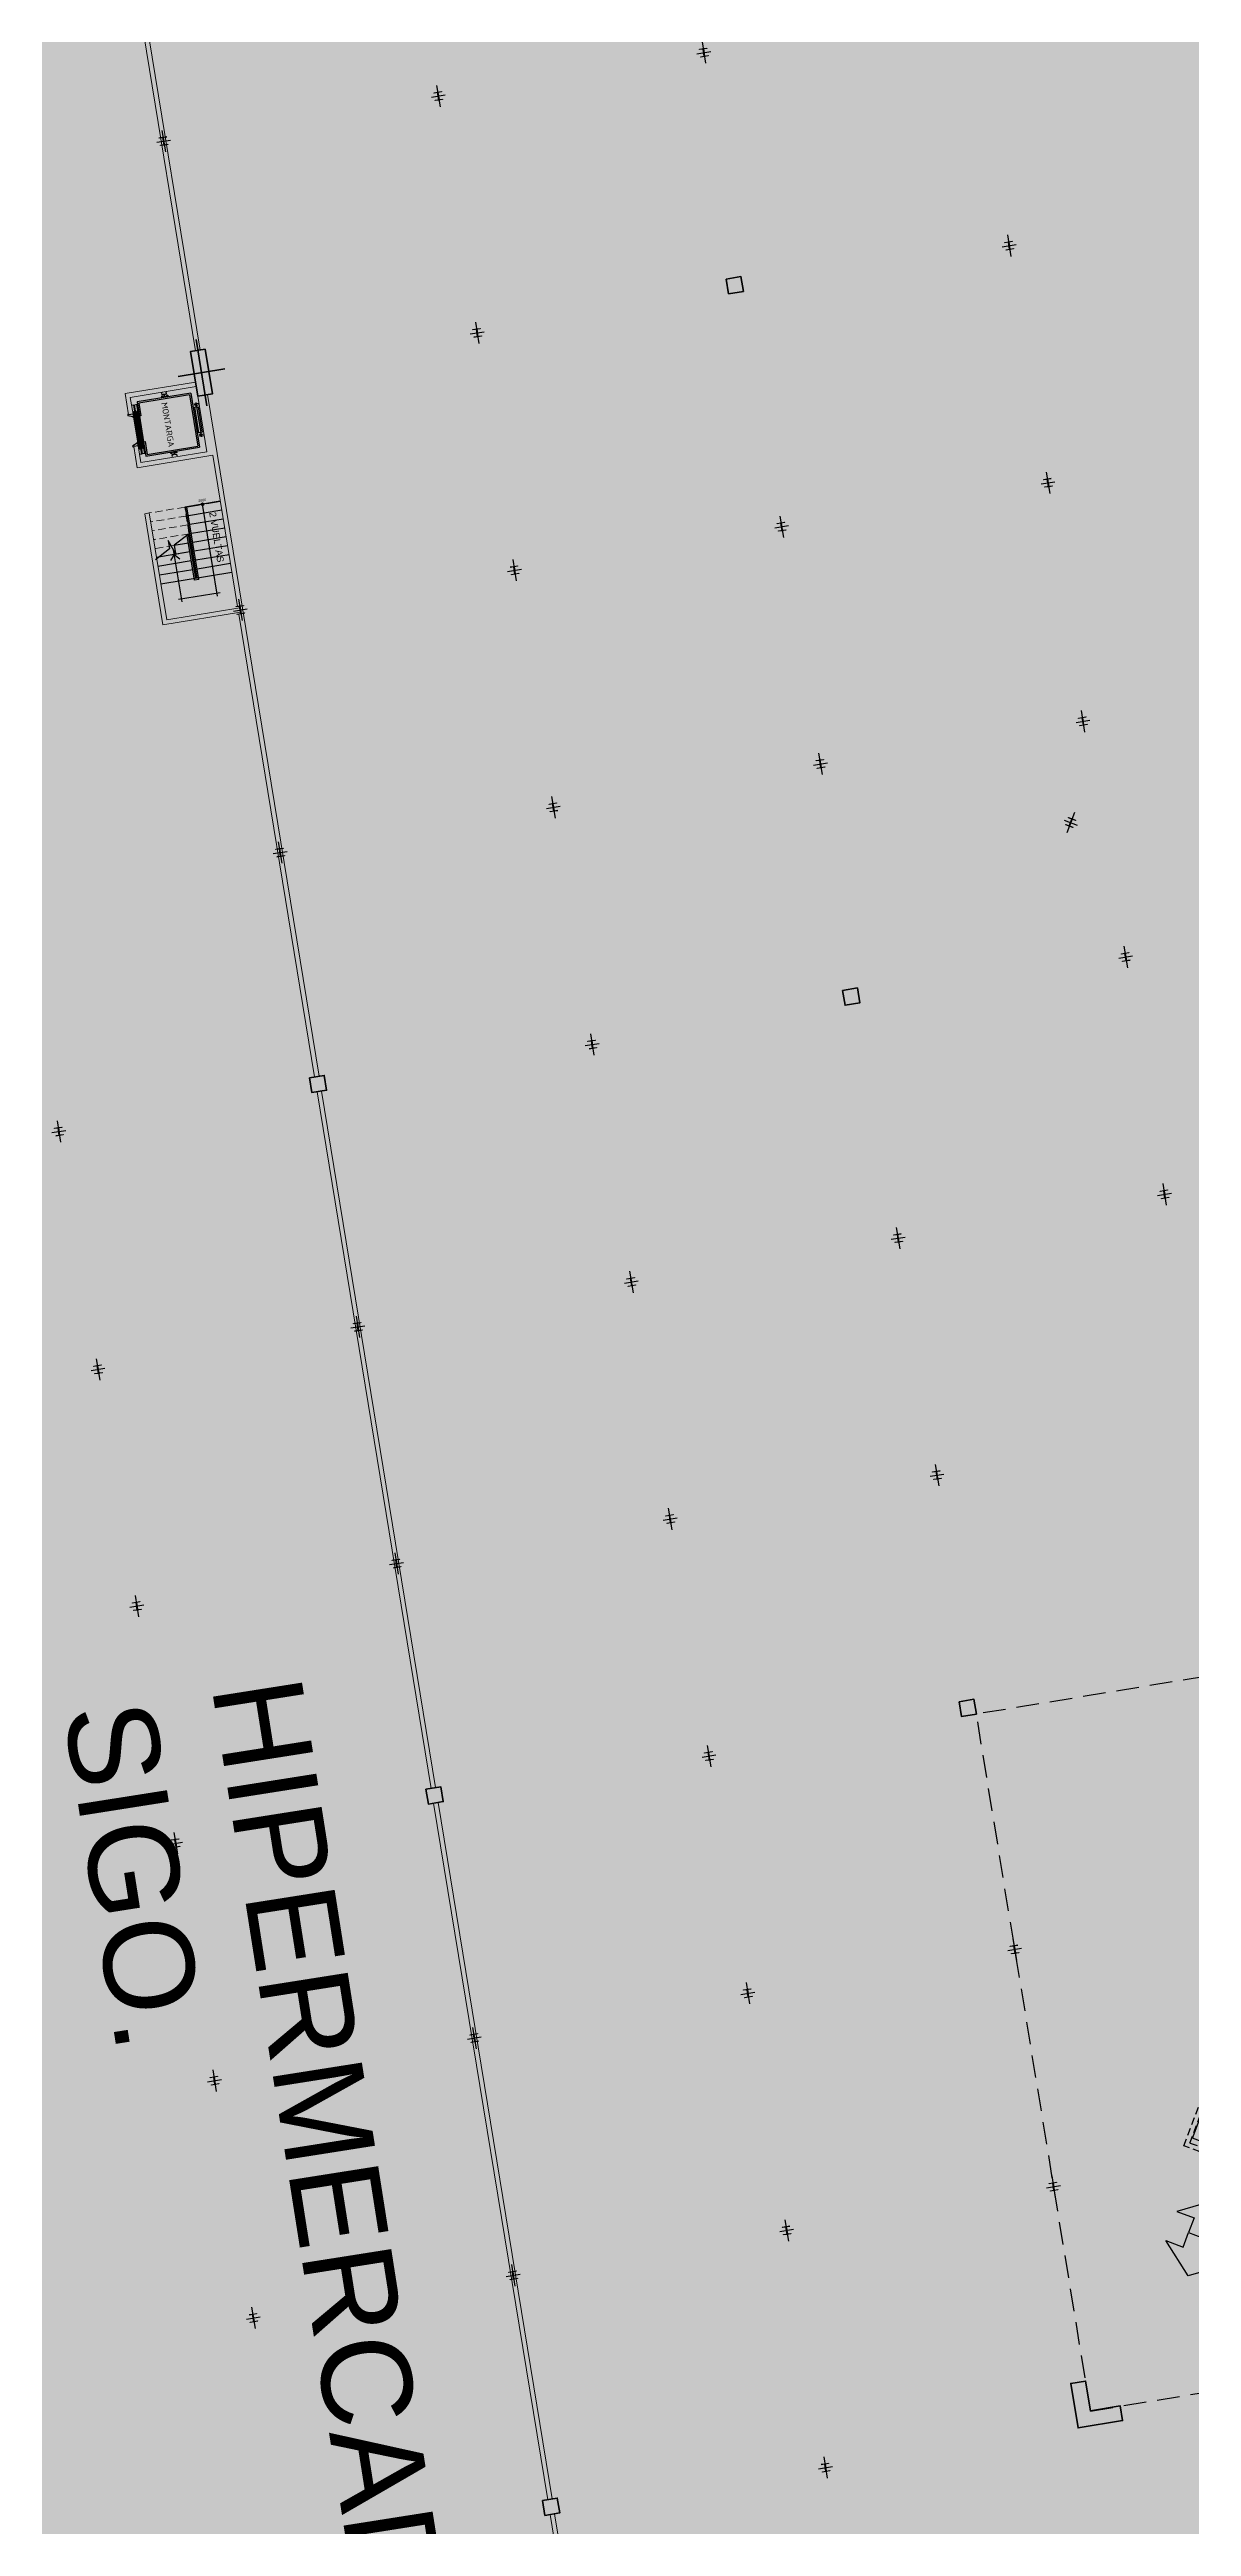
# Model space of a CAD drawing. Header units: metres. Extents: x 2 to 659295185, y -28 to 1124222152.
# Drawn here: x 655469.1 to 655507.1, y 1126681.2 to 1126763.7 of the extents above; entities that cross this region are included whole.
import ezdxf
from ezdxf.enums import TextEntityAlignment as Align

# ---------------------------------------------------------------- set-up
doc = ezdxf.new("R2010")
doc.units = ezdxf.units.M
doc.header["$MEASUREMENT"] = 0
for name, pattern in [('CCSM_C1_CUERPO BJ$0$HIDDEN', [0.375, 0.25, -0.125]), ('CONTINUA', [0]), ('DASHDOT', [1, 0.5, -0.25, 0, -0.25]), ('DASHED', [0.75, 0.5, -0.25])]:
    doc.linetypes.add(name, pattern=pattern)
doc.layers.get('0').update_dxf_attribs({"linetype": 'CONTINUOUS'})
for name, color, linetype in [('A-PARED', 2, 'CONTINUA'), ('A-PROYECCIONES', 5, 'DASHED'), ('ARDIM', 7, 'CONTINUOUS'), ('ASC', 15, 'CONTINUOUS'), ('LAYER_6', 12, 'CONTINUOUS'), ('MESAS DE FERIA', 7, 'CONTINUOUS'), ('PARED', 7, 'CONTINUOUS')]:
    doc.layers.add(name, color=color, linetype=linetype)
for name, color, linetype, lineweight in [('CCSM_C1_CUERPO A$0$A-PARED', 2, 'CONTINUOUS', 0), ('CCSM_XREF ESTRUCTURA15$0$E-CA-COLUMNA', 2, 'CONTINUOUS', 35), ('LOCALES ASIGNADOS', 41, 'DASHDOT', 0), ('NOMBRES LOCATARIOS', 7, 'CONTINUA', 0)]:
    doc.layers.add(name, color=color, linetype=linetype, lineweight=lineweight)
doc.styles.add('A', font='arial.ttf')
doc.styles.add('R', font='ROMANS.shx', dxfattribs={"width": 0.8})
doc.styles.get("Standard").update_dxf_attribs({"font": 'tahoma.ttf'})

# ---------------------------------------------------------------- blocks, each defined once
blk = doc.blocks.new('CCSM_XREF ESTRUCTURA15$0$CCSM_COLUMNA REC')
at = {"layer": 'CCSM_XREF ESTRUCTURA15$0$E-CA-COLUMNA'}
blk.add_lwpolyline([(-0.25, -0.25), (0.25, -0.25), (0.25, 0.25), (-0.25, 0.25)], close=True, dxfattribs=at)
blk = doc.blocks.new('CCSM_XREF ESTRUCTURA15$0$COLESQ_A490')
at = {"layer": 'CCSM_XREF ESTRUCTURA15$0$E-CA-COLUMNA'}
for points in [[(-0.25, -0.25), (-1.25, -0.25), (-1.25, 0.25), (0.25, 0.25), (0.25, 0.25)], [(-0.25, -0.25), (-0.25, -1.25), (0.25, -1.25), (0.25, 0.25), (0.25, 0.25)]]:
    blk.add_lwpolyline(points, dxfattribs=at)
blk = doc.blocks.new('CCSM_XREF ESTRUCTURA15$0$COLUM REC 150x50mid')
at = {"color": 5}
for p, q in [((0, 1.124), (0, -1.124)), ((-0.789, 0), (0.789, 0))]:
    blk.add_line(p, q, dxfattribs=at)
blk.add_lwpolyline([(-0.25, 0.75), (-0.25, -0.75), (0.25, -0.75), (0.25, 0.75)], close=True)
blk = doc.blocks.new('Columna')
at = {"layer": 'A-PARED', "color": 0, "linetype": 'DASHDOT'}
blk.add_line((492.713, -544.03), (492.246, -544.03), dxfattribs=at)
at = {"layer": 'A-PARED', "color": 0, "linetype": 'DASHDOT', "ltscale": 1.5}
blk.add_line((492.48, -544.392), (492.48, -543.668), dxfattribs=at)
at = {"layer": 'A-PARED', "color": 6, "ltscale": 0.01}
blk.add_lwpolyline([(492.605, -544.16), (492.355, -544.16), (492.355, -544.15), (492.475, -544.15), (492.475, -543.91), (492.355, -543.91), (492.355, -543.9), (492.605, -543.9), (492.605, -543.91), (492.485, -543.91), (492.485, -544.15), (492.605, -544.15)], close=True, dxfattribs=at)
blk = doc.blocks.new('334')
at = {"layer": 'PARED', "color": 9, "ltscale": 0.5}
for p, q in [((65.733, 42.533), (66.092, 42.533)), ((65.733, 40.633), (66.092, 40.633))]:
    blk.add_line(p, q, dxfattribs=at)
at = {"layer": 'PARED', "color": 9}
for p, q in [((66.092, 42.533), (68.181, 42.533)), ((66.141, 42.41), (66.141, 42.533)), ((70.392, 42.669), (66.146, 42.669)), ((66.549, 41.733), (66.413, 41.733)), ((70.392, 41.596), (66.577, 41.596)), ((66.092, 40.633), (68.181, 40.633)), ((66.141, 40.51), (66.141, 40.633)), ((70.392, 40.769), (66.146, 40.769)), ((66.549, 39.833), (66.413, 39.833)), ((70.392, 39.696), (66.577, 39.696))]:
    blk.add_line(p, q, dxfattribs=at)
at = {"layer": 'PARED', "color": 9, "ltscale": 0.1}
for p, q in [((66.141, 41.733), (66.141, 42.41)), ((65.733, 41.733), (66.413, 41.733)), ((66.141, 39.833), (66.141, 40.51)), ((65.733, 39.833), (66.413, 39.833))]:
    blk.add_line(p, q, dxfattribs=at)
at = {"layer": 'PARED', "color": 9, "linetype": 'DASHED'}
blk.add_line((55.942, 41.291), (55.942, 41.226), dxfattribs=at)
at = {"layer": 'PARED', "color": 5, "ltscale": 0.1}
blk.add_lwpolyline([(62.687, 38.994), (61.831, 40.971), (61.18, 40.971), (62.301, 41.388), (61.651, 41.388), (60.839, 43.265)], dxfattribs=at)
at = {"layer": 'PARED', "color": 9, "linetype": 'CCSM_C1_CUERPO BJ$0$HIDDEN'}
for points in [[(71.372, 42.983), (71.372, 41.283), (66.492, 41.283), (66.492, 42.983)], [(71.222, 42.833), (71.222, 41.433), (66.642, 41.433), (66.642, 42.833)], [(71.372, 41.083), (71.372, 39.383), (66.492, 39.383), (66.492, 41.083)], [(71.222, 40.933), (71.222, 39.533), (66.642, 39.533), (66.642, 40.933)]]:
    blk.add_lwpolyline(points, close=True, dxfattribs=at)
at = {"layer": 'PARED', "color": 9, "linetype": 'DASHED'}
for points in [[(58.797, 41.546), (58.797, 41.46), (55.942, 41.46), (55.942, 42.805), (58.797, 42.805), (58.797, 42.719)], [(61.075, 42.719), (56.592, 42.719), (56.592, 42.619), (61.118, 42.619)], [(58.797, 42.719), (58.797, 42.805), (61.037, 42.805)], [(61.155, 42.533), (61.245, 42.533), (61.245, 41.733), (60.837, 41.733), (60.837, 42.533), (61.085, 42.533)], [(61.582, 41.546), (56.592, 41.546), (56.592, 41.646), (61.539, 41.646)], [(61.619, 41.46), (58.797, 41.46), (58.797, 41.546)], [(58.797, 39.646), (58.797, 39.56), (55.942, 39.56), (55.942, 40.905), (58.797, 40.905), (58.797, 40.819)], [(62.824, 40.819), (56.592, 40.819), (56.592, 40.719), (62.867, 40.719)], [(58.797, 40.819), (58.797, 40.905), (62.786, 40.905)], [(62.877, 40.633), (62.877, 39.833), (62.469, 39.833), (62.469, 40.633), (62.904, 40.633)], [(63.331, 39.646), (56.592, 39.646), (56.592, 39.746), (63.288, 39.746)], [(63.368, 39.56), (58.797, 39.56), (58.797, 39.646)]]:
    blk.add_lwpolyline(points, dxfattribs=at)
for points in [[(58.797, 42.533), (59.205, 42.533), (59.205, 41.733), (58.797, 41.733)], [(59.205, 42.533), (59.613, 42.533), (59.613, 41.733), (59.205, 41.733)], [(59.613, 42.533), (60.021, 42.533), (60.021, 41.733), (59.613, 41.733)], [(60.021, 42.533), (60.429, 42.533), (60.429, 41.733), (60.021, 41.733)], [(60.429, 42.533), (60.837, 42.533), (60.837, 41.733), (60.429, 41.733)], [(58.797, 40.633), (59.205, 40.633), (59.205, 39.833), (58.797, 39.833)], [(59.205, 40.633), (59.613, 40.633), (59.613, 39.833), (59.205, 39.833)], [(59.613, 40.633), (60.021, 40.633), (60.021, 39.833), (59.613, 39.833)], [(60.021, 40.633), (60.429, 40.633), (60.429, 39.833), (60.021, 39.833)], [(60.429, 40.633), (60.837, 40.633), (60.837, 39.833), (60.429, 39.833)], [(60.837, 40.633), (61.245, 40.633), (61.245, 39.833), (60.837, 39.833)], [(61.245, 40.633), (61.653, 40.633), (61.653, 39.833), (61.245, 39.833)], [(61.653, 40.633), (62.061, 40.633), (62.061, 39.833), (61.653, 39.833)], [(62.061, 40.633), (62.469, 40.633), (62.469, 39.833), (62.061, 39.833)]]:
    blk.add_lwpolyline(points, close=True, dxfattribs=at)
at = {"layer": 'PARED', "color": 9, "ltscale": 0.1}
for points in [[(61.037, 42.805), (66.092, 42.805)], [(66.126, 42.719), (61.075, 42.719)], [(61.118, 42.619), (66.166, 42.619)], [(61.245, 42.325), (61.245, 42.533), (61.653, 42.533), (61.653, 41.733), (61.502, 41.733)], [(61.539, 41.646), (66.556, 41.646)], [(66.597, 41.546), (61.582, 41.546)], [(66.631, 41.46), (61.619, 41.46)], [(62.786, 40.905), (66.092, 40.905)], [(66.126, 40.819), (62.824, 40.819)], [(62.867, 40.719), (66.166, 40.719)], [(63.288, 39.746), (66.556, 39.746)], [(66.597, 39.646), (63.331, 39.646)], [(66.631, 39.56), (63.368, 39.56)]]:
    blk.add_lwpolyline(points, dxfattribs=at)
at = {"layer": 'PARED', "color": 9, "linetype": 'DASHED', "ltscale": 0.1}
for points in [[(61.502, 41.733), (61.245, 41.733), (61.245, 42.261)], [(63.25, 39.833), (62.877, 39.833), (62.877, 40.633), (63.285, 40.633), (63.285, 39.833), (63.25, 39.833)]]:
    blk.add_lwpolyline(points, dxfattribs=at)
at = {"layer": 'PARED', "color": 9, "ltscale": 0.1}
for points in [[(61.653, 42.533), (62.061, 42.533), (62.061, 41.733), (61.653, 41.733)], [(62.061, 42.533), (62.469, 42.533), (62.469, 41.733), (62.061, 41.733)], [(62.469, 42.533), (62.877, 42.533), (62.877, 41.733), (62.469, 41.733)], [(62.877, 42.533), (63.285, 42.533), (63.285, 41.733), (62.877, 41.733)], [(63.285, 42.533), (63.693, 42.533), (63.693, 41.733), (63.285, 41.733)], [(63.693, 42.533), (64.101, 42.533), (64.101, 41.733), (63.693, 41.733)], [(64.101, 42.533), (64.509, 42.533), (64.509, 41.733), (64.101, 41.733)], [(64.509, 42.533), (64.917, 42.533), (64.917, 41.733), (64.509, 41.733)], [(64.917, 42.533), (65.325, 42.533), (65.325, 41.733), (64.917, 41.733)], [(65.325, 42.533), (65.733, 42.533), (65.733, 41.733), (65.325, 41.733)], [(63.285, 40.633), (63.693, 40.633), (63.693, 39.833), (63.285, 39.833)], [(63.693, 40.633), (64.101, 40.633), (64.101, 39.833), (63.693, 39.833)], [(64.101, 40.633), (64.509, 40.633), (64.509, 39.833), (64.101, 39.833)], [(64.509, 40.633), (64.917, 40.633), (64.917, 39.833), (64.509, 39.833)], [(64.917, 40.633), (65.325, 40.633), (65.325, 39.833), (64.917, 39.833)], [(65.325, 40.633), (65.733, 40.633), (65.733, 39.833), (65.325, 39.833)]]:
    blk.add_lwpolyline(points, close=True, dxfattribs=at)
at = {"layer": 'PARED', "color": 9}
for points in [[(66.092, 42.805), (68.181, 42.805), (68.181, 42.719)], [(66.166, 42.619), (70.392, 42.619), (70.392, 42.719), (66.126, 42.719)], [(68.181, 42.719), (68.181, 42.805), (71.042, 42.805), (71.042, 41.46), (68.181, 41.46), (68.181, 41.546)], [(68.181, 42.619), (68.181, 41.646)], [(68.181, 41.646), (68.181, 42.619)], [(71.042, 42.805), (71.042, 41.46)], [(66.556, 41.646), (70.392, 41.646), (70.392, 41.546), (66.597, 41.546)], [(68.181, 41.546), (68.181, 41.46), (66.631, 41.46)], [(66.092, 40.905), (68.181, 40.905), (68.181, 40.819)], [(66.166, 40.719), (70.392, 40.719), (70.392, 40.819), (66.126, 40.819)], [(68.181, 40.819), (68.181, 40.905), (71.042, 40.905), (71.042, 39.56), (68.181, 39.56), (68.181, 39.646)], [(68.181, 40.719), (68.181, 39.746)], [(68.181, 39.746), (68.181, 40.719)], [(71.042, 40.905), (71.042, 39.56)], [(66.556, 39.746), (70.392, 39.746), (70.392, 39.646), (66.597, 39.646)], [(68.181, 39.646), (68.181, 39.56), (66.631, 39.56)]]:
    blk.add_lwpolyline(points, dxfattribs=at)
for points in [[(66.549, 42.533), (66.957, 42.533), (66.957, 41.733), (66.549, 41.733)], [(66.957, 42.533), (67.365, 42.533), (67.365, 41.733), (66.957, 41.733)], [(67.365, 42.533), (67.773, 42.533), (67.773, 41.733), (67.365, 41.733)], [(67.773, 42.533), (68.181, 42.533), (68.181, 41.733), (67.773, 41.733)], [(66.549, 40.633), (66.957, 40.633), (66.957, 39.833), (66.549, 39.833)], [(66.957, 40.633), (67.365, 40.633), (67.365, 39.833), (66.957, 39.833)], [(67.365, 40.633), (67.773, 40.633), (67.773, 39.833), (67.365, 39.833)], [(67.773, 40.633), (68.181, 40.633), (68.181, 39.833), (67.773, 39.833)]]:
    blk.add_lwpolyline(points, close=True, dxfattribs=at)

msp = doc.modelspace()

# ---------------------------------------------------------------- hatches: boundary and pattern name
at = {"layer": 'LOCALES ASIGNADOS'}
msp.add_hatch(color=256, dxfattribs=at).paths.add_polyline_path([(655552.0475, 1126766.2036), (655481.9173, 1126797.9895), (655477.5131, 1126790.9099), (655473.5315, 1126784.2823), (655468.8767, 1126776.1437), (655463.5388, 1126766.3475), (655461.3917, 1126762.2727), (655460.3726, 1126760.2599), (655457.5102, 1126754.5906), (655453.7975, 1126746.8941), (655450.9417, 1126740.6836), (655446.1355, 1126729.7442), (655441.9098, 1126719.3699), (655440.9385, 1126716.7924), (655462.8638, 1126708.3455), (655463.9885, 1126701.2842), (655471.536, 1126655.2372), (655553.5835, 1126668.8883), (655553.0078, 1126672.4046), (655567.0451, 1126674.7032)])

# ---------------------------------------------------------------- linework, layer by layer
at = {"color": 12}
for p, q in [((655471.9107, 1126751.8682), (655471.8367, 1126751.856)), ((655471.9744, 1126751.4793), (655471.9107, 1126751.8682)), ((655472.0093, 1126751.8844), (655471.9353, 1126751.8722)), ((655471.9991, 1126751.4833), (655471.9353, 1126751.8722)), ((655472.0731, 1126751.4955), (655472.0093, 1126751.8844)), ((655471.9214, 1126751.648), (655471.8967, 1126751.6439)), ((655471.8976, 1126751.639), (655471.9251, 1126751.4712)), ((655471.9004, 1126751.4672), (655472.0398, 1126750.6167)), ((655471.9222, 1126751.6431), (655471.9497, 1126751.4752)), ((655471.9497, 1126751.4752), (655471.9251, 1126751.4712)), ((655471.9251, 1126751.4712), (655472.0026, 1126750.9982)), ((655471.9497, 1126751.4752), (655472.0273, 1126751.0022)), ((655471.9744, 1126751.4793), (655472.1138, 1126750.6288)), ((655472.0201, 1126751.6642), (655471.9954, 1126751.6601)), ((655471.9962, 1126751.6552), (655472.0237, 1126751.4874)), ((655471.9991, 1126751.4833), (655472.1385, 1126750.6328)), ((655472.0273, 1126751.0022), (655472.0026, 1126750.9982)), ((655472.0289, 1126750.9924), (655472.0042, 1126750.9883)), ((655472.0042, 1126750.9883), (655472.0645, 1126750.6207)), ((655472.0209, 1126751.6592), (655472.0484, 1126751.4914)), ((655472.0484, 1126751.4914), (655472.0237, 1126751.4874)), ((655472.0237, 1126751.4874), (655472.1013, 1126751.0144)), ((655472.0289, 1126750.9924), (655472.0891, 1126750.6248)), ((655472.0484, 1126751.4914), (655472.1259, 1126751.0184)), ((655472.0731, 1126751.4955), (655472.2125, 1126750.645)), ((655472.1259, 1126751.0184), (655472.1013, 1126751.0144)), ((655472.1276, 1126751.0086), (655472.1029, 1126751.0045)), ((655472.1029, 1126751.0045), (655472.1632, 1126750.6369)), ((655472.1276, 1126751.0086), (655472.1878, 1126750.6409)), ((655472.0891, 1126750.6248), (655472.0645, 1126750.6207)), ((655472.1001, 1126750.4036), (655472.0645, 1126750.6207)), ((655472.1247, 1126750.4076), (655472.0891, 1126750.6248)), ((655472.1255, 1126750.4027), (655472.1009, 1126750.3987)), ((655472.1776, 1126750.2399), (655472.1035, 1126750.2278)), ((655472.1776, 1126750.2399), (655472.1138, 1126750.6288)), ((655472.2022, 1126750.2439), (655472.1385, 1126750.6328)), ((655472.1878, 1126750.6409), (655472.1632, 1126750.6369)), ((655472.1987, 1126750.4198), (655472.1632, 1126750.6369)), ((655472.2234, 1126750.4238), (655472.1878, 1126750.6409)), ((655472.2242, 1126750.4189), (655472.1995, 1126750.4148)), ((655472.2762, 1126750.2561), (655472.2022, 1126750.2439)), ((655472.2762, 1126750.2561), (655472.2125, 1126750.645)), ((655474.701, 1126745.5089), (655474.1996, 1126748.5681)), ((655473.2579, 1126746.8939), (655473.1293, 1126746.6939)), ((655473.5168, 1126745.3148), (655473.2318, 1126747.0536)), ((655473.2579, 1126746.8939), (655473.4435, 1126746.7454)), ((655474.7835, 1126745.6237), (655473.402, 1126745.3973))]:
    msp.add_line(p, q, dxfattribs=at)
at = {"color": 4, "linetype": 'DASHED'}
msp.add_line((655473.6075, 1126748.4711), (655474.7917, 1126748.6652), dxfattribs=at)
at = {"color": 8}
for p, q in [((655474.7917, 1126748.6652), (655473.6075, 1126748.4711)), ((655473.7292, 1126747.8829), (655473.7046, 1126747.8789)), ((655474.8402, 1126748.3691), (655473.73, 1126748.1871)), ((655474.8887, 1126748.073), (655473.7786, 1126747.891)), ((655474.9373, 1126747.777), (655473.8271, 1126747.595)), ((655473.7761, 1126746.9786), (655472.6659, 1126746.7967)), ((655473.7277, 1126747.2748), (655473.2592, 1126747.1979)), ((655473.7777, 1126747.5869), (655473.7531, 1126747.5829)), ((655473.9957, 1126746.1026), (655473.7531, 1126747.5829)), ((655473.8263, 1126747.2908), (655473.7769, 1126747.2828)), ((655473.8748, 1126746.9948), (655473.8255, 1126746.9867)), ((655474.9858, 1126747.4809), (655473.8756, 1126747.2989)), ((655475.0343, 1126747.1849), (655473.9241, 1126747.0029)), ((655475.0828, 1126746.8888), (655473.9727, 1126746.7068)), ((655473.8246, 1126746.6827), (655472.7145, 1126746.5007)), ((655473.8732, 1126746.3865), (655472.763, 1126746.2046)), ((655475.1799, 1126746.2967), (655472.8115, 1126745.9085)), ((655473.9233, 1126746.6988), (655473.874, 1126746.6907)), ((655473.9718, 1126746.4027), (655473.9225, 1126746.3946)), ((655475.1314, 1126746.5928), (655474.0212, 1126746.4108))]:
    msp.add_line(p, q, dxfattribs=at)
at = {"color": 9}
for p, q in [((655474.0778, 1126746.0654), (655473.6815, 1126748.4832)), ((655474.0204, 1126746.1067), (655473.6322, 1126748.4751)), ((655473.9298, 1126746.0411), (655473.6855, 1126747.5313)), ((655473.971, 1126746.0986), (655473.7305, 1126747.5657)), ((655474.0778, 1126746.0654), (655473.9298, 1126746.0411))]:
    msp.add_line(p, q, dxfattribs=at)
at = {"color": 5}
msp.add_lwpolyline([(655473.7531, 1126747.5829), (655473.2581, 1126747.2047), (655473.3028, 1126746.9318), (655473.0551, 1126747.3568), (655473.0998, 1126747.0839), (655472.6274, 1126746.7229)], dxfattribs=at)
at = {"color": 12}
msp.add_circle((655474.1996, 1126748.5681), 0.0424, dxfattribs=at)
at = {"layer": 'A-PARED', "color": 4, "linetype": 'DASHED', "lineweight": 5}
msp.add_line((655473.6076, 1126748.4712), (655474.7918, 1126748.6653), dxfattribs=at)
at = {"layer": 'A-PARED', "color": 12, "lineweight": 5}
for p, q in [((655474.7011, 1126745.509), (655474.1997, 1126748.5682)), ((655473.5169, 1126745.3149), (655473.3225, 1126746.501))]:
    msp.add_line(p, q, dxfattribs=at)
at = {"layer": 'A-PARED', "color": 8, "linetype": 'DASHED', "lineweight": 5, "ltscale": 0.5}
for p, q in [((655473.6076, 1126748.4712), (655472.4234, 1126748.2771)), ((655473.656, 1126748.175), (655472.4718, 1126747.9809)), ((655473.7046, 1126747.8789), (655472.5204, 1126747.6848)), ((655473.7046, 1126747.879), (655472.5205, 1126747.6849)), ((655473.7479, 1126747.6147), (655473.6075, 1126748.4711)), ((655473.7531, 1126747.5829), (655472.5689, 1126747.3888)), ((655473.7532, 1126747.583), (655472.569, 1126747.3889)), ((655473.2592, 1126747.1979), (655472.6174, 1126747.0927)), ((655473.7762, 1126746.9787), (655472.666, 1126746.7968))]:
    msp.add_line(p, q, dxfattribs=at)
at = {"layer": 'A-PARED', "color": 12, "lineweight": 5}
msp.add_circle((655474.1997, 1126748.5682), 0.0424, dxfattribs=at)
at = {"layer": 'A-PROYECCIONES', "ltscale": 1.5}
for p, q in [((655508.72, 1126709.7221), (655499.9795, 1126708.2866)), ((655503.783, 1126685.082), (655499.9795, 1126708.2866)), ((655503.783, 1126685.082), (655547.0767, 1126692.1961))]:
    msp.add_line(p, q, dxfattribs=at)
at = {"layer": 'ASC', "color": 3}
for p, q in [((655473.8076, 1126752.2703), (655472.0195, 1126751.9772)), ((655472.0195, 1126751.9772), (655472.0978, 1126751.4995)), ((655473.7663, 1126752.2129), (655472.0769, 1126751.936)), ((655472.0769, 1126751.936), (655472.1471, 1126751.5076)), ((655473.7663, 1126752.2129), (655474.0461, 1126750.5057)), ((655473.8076, 1126752.2703), (655474.1036, 1126750.4644)), ((655471.7321, 1126751.5662), (655471.7075, 1126751.5622)), ((655471.7075, 1126751.5622), (655471.7156, 1126751.5129)), ((655471.8741, 1126751.473), (655471.7156, 1126751.5129)), ((655471.8757, 1126751.4631), (655471.8741, 1126751.473)), ((655471.8757, 1126751.4631), (655471.8741, 1126751.473)), ((655471.9004, 1126751.4672), (655471.8757, 1126751.4631)), ((655471.9004, 1126751.4672), (655471.8757, 1126751.4631)), ((655471.8842, 1126751.5658), (655471.9004, 1126751.4672)), ((655472.1471, 1126751.5076), (655472.0978, 1126751.4995)), ((655472.0167, 1126750.6028), (655471.8792, 1126750.5143)), ((655471.8873, 1126750.465), (655471.8792, 1126750.5143)), ((655471.912, 1126750.469), (655471.8873, 1126750.465)), ((655472.0398, 1126750.6167), (655472.0151, 1126750.6126)), ((655472.0151, 1126750.6126), (655472.0167, 1126750.6028)), ((655472.056, 1126750.518), (655472.0398, 1126750.6167)), ((655472.2372, 1126750.649), (655472.2865, 1126750.6571)), ((655472.2372, 1126750.649), (655472.3155, 1126750.1713)), ((655472.2865, 1126750.6571), (655472.3567, 1126750.2287)), ((655472.3155, 1126750.1713), (655474.1036, 1126750.4644)), ((655472.3567, 1126750.2287), (655474.0461, 1126750.5057))]:
    msp.add_line(p, q, dxfattribs=at)
at = {"layer": 'ASC', "color": 8, "linetype": 'Continuous'}
for p, q in [((655473.9309, 1126751.9121), (655474.0781, 1126751.9363)), ((655473.939, 1126751.8628), (655473.9309, 1126751.9121)), ((655473.9508, 1126751.8647), (655473.939, 1126751.8628)), ((655473.9421, 1126751.7974), (655474.0526, 1126751.8156)), ((655474.0812, 1126750.9487), (655473.9421, 1126751.7974)), ((655473.9863, 1126751.8706), (655473.9641, 1126751.8669)), ((655473.9641, 1126751.8669), (655473.9646, 1126751.864)), ((655473.9669, 1126751.8623), (655473.9646, 1126751.864)), ((655473.9817, 1126751.8647), (655473.9669, 1126751.8623)), ((655473.9724, 1126751.9554), (655474.1605, 1126750.8074)), ((655473.9851, 1126751.8623), (655473.9817, 1126751.8647)), ((655473.9911, 1126751.8257), (655473.9851, 1126751.8623)), ((655474.0085, 1126751.8742), (655473.9863, 1126751.8706)), ((655473.9925, 1126751.8665), (655473.99, 1126751.8631)), ((655473.996, 1126751.8265), (655473.99, 1126751.8631)), ((655473.9936, 1126751.8261), (655473.9911, 1126751.8257)), ((655473.9925, 1126751.8665), (655474.0073, 1126751.8689)), ((655473.9936, 1126751.8261), (655473.996, 1126751.8265)), ((655473.9952, 1126751.872), (655474.0862, 1126751.8869)), ((655474.009, 1126751.8712), (655474.0073, 1126751.8689)), ((655474.0085, 1126751.8742), (655474.009, 1126751.8712)), ((655474.0526, 1126751.8156), (655474.1917, 1126750.9668)), ((655474.1917, 1126750.9668), (655474.0812, 1126750.9487)), ((655474.1109, 1126750.8877), (655474.0992, 1126750.8858)), ((655474.0992, 1126750.8858), (655474.1073, 1126750.8364)), ((655474.1073, 1126750.8364), (655474.2544, 1126750.8605)), ((655474.1237, 1126750.8928), (655474.1254, 1126750.8951)), ((655474.1242, 1126750.8899), (655474.1237, 1126750.8928)), ((655474.1242, 1126750.8899), (655474.1464, 1126750.8935)), ((655474.1402, 1126750.8976), (655474.1254, 1126750.8951)), ((655474.1391, 1126750.9379), (655474.1367, 1126750.9375)), ((655474.1367, 1126750.9375), (655474.1427, 1126750.901)), ((655474.1391, 1126750.9379), (655474.1416, 1126750.9383)), ((655474.1402, 1126750.8976), (655474.1427, 1126750.901)), ((655474.1416, 1126750.9383), (655474.1476, 1126750.9018)), ((655474.1464, 1126750.8935), (655474.1686, 1126750.8971)), ((655474.1476, 1126750.9018), (655474.151, 1126750.8993)), ((655474.151, 1126750.8993), (655474.1658, 1126750.9018)), ((655474.1553, 1126750.895), (655474.2463, 1126750.9099)), ((655474.1658, 1126750.9018), (655474.1681, 1126750.9001)), ((655474.1686, 1126750.8971), (655474.1681, 1126750.9001))]:
    msp.add_line(p, q, dxfattribs=at)
at = {"layer": 'ASC', "color": 2}
for p, q in [((655471.8842, 1126751.5658), (655471.7362, 1126751.5416)), ((655472.056, 1126750.518), (655471.9079, 1126750.4937))]:
    msp.add_line(p, q, dxfattribs=at)
at = {"layer": 'ASC', "color": 8}
msp.add_line((655472.0978, 1126751.4995), (655472.2372, 1126750.649), dxfattribs=at)
at = {"layer": 'CCSM_C1_CUERPO A$0$A-PARED', "lineweight": 5}
for p, q in [((655473.9701, 1126753.6772), (655471.5537, 1126768.4196)), ((655474.1182, 1126753.7015), (655471.7017, 1126768.4439)), ((655471.6199, 1126752.2512), (655473.9635, 1126752.6353)), ((655471.6199, 1126752.2512), (655471.7362, 1126751.5416)), ((655471.7922, 1126752.1274), (655473.9878, 1126752.4873)), ((655471.7922, 1126752.1274), (655471.8842, 1126751.5658)), ((655474.3436, 1126750.3163), (655474.04, 1126752.1687)), ((655478.0811, 1126729.5241), (655474.3608, 1126752.2212)), ((655471.9079, 1126750.4937), (655472.0243, 1126749.7841)), ((655474.5407, 1126750.1966), (655472.0243, 1126749.7841)), ((655472.056, 1126750.518), (655472.148, 1126749.9564)), ((655474.3436, 1126750.3163), (655472.148, 1126749.9564)), ((655475.3651, 1126745.1668), (655474.5407, 1126750.1966)), ((655474.5407, 1126750.1966), (655475.3651, 1126745.1668)), ((655472.4234, 1126748.2771), (655472.2754, 1126748.2528)), ((655472.2754, 1126748.2528), (655472.8819, 1126744.552)), ((655472.4234, 1126748.2771), (655473.0056, 1126744.7243)), ((655475.4663, 1126744.9756), (655472.8819, 1126744.552)), ((655475.442, 1126745.1237), (655473.0056, 1126744.7243)), ((655477.9331, 1126729.4999), (655475.4071, 1126744.9102)), ((655481.8151, 1126705.8159), (655478.0139, 1126729.0064)), ((655481.9631, 1126705.8402), (655478.162, 1126729.0307)), ((655485.6971, 1126682.1319), (655481.896, 1126705.3225)), ((655485.8452, 1126682.1562), (655482.044, 1126705.3467)), ((655489.5711, 1126658.4973), (655485.778, 1126681.6385)), ((655489.7191, 1126658.5216), (655485.926, 1126681.6628))]:
    msp.add_line(p, q, dxfattribs=at)
for radius, start in [(466.3462, 147.621322), (466.1962, 147.600118)]:
    msp.add_arc((655875.6654, 1126548.1328), radius, start, 155.41887, dxfattribs=at)
at = {"layer": 'LAYER_6', "color": 9}
for p, q in [((655472.8677, 1126752.1697), (655472.8282, 1126752.1632)), ((655472.8282, 1126752.1632), (655472.8367, 1126752.1114)), ((655472.8389, 1126752.299), (655472.843, 1126752.2741)), ((655472.8526, 1126752.2153), (655472.8429, 1126752.2746)), ((655472.8921, 1126752.2218), (655472.8526, 1126752.2153)), ((655472.8677, 1126752.1697), (655472.8706, 1126752.1702)), ((655472.8741, 1126752.1302), (655472.8677, 1126752.1697)), ((655472.8706, 1126752.1702), (655472.8766, 1126752.1337)), ((655473.0074, 1126752.1521), (655472.8741, 1126752.1302)), ((655472.8741, 1126752.1302), (655472.8762, 1126752.1179)), ((655472.8766, 1126752.1337), (655473.0039, 1126752.1545)), ((655472.9266, 1126752.2275), (655472.8921, 1126752.2218)), ((655472.8921, 1126752.2218), (655472.8926, 1126752.2189)), ((655472.896, 1126752.2162), (655472.8926, 1126752.2189)), ((655472.896, 1126752.2162), (655472.923, 1126752.2194)), ((655472.9252, 1126752.2177), (655472.923, 1126752.2194)), ((655472.9286, 1126752.1969), (655472.9252, 1126752.2177)), ((655472.9611, 1126752.2331), (655472.9266, 1126752.2275)), ((655472.9273, 1126752.1952), (655472.9286, 1126752.1969)), ((655472.9327, 1126752.1626), (655472.9273, 1126752.1952)), ((655472.9324, 1126752.2209), (655472.9311, 1126752.2189)), ((655472.9345, 1126752.1979), (655472.9311, 1126752.2189)), ((655472.9592, 1126752.2266), (655472.9324, 1126752.2209)), ((655472.9371, 1126752.1633), (655472.9327, 1126752.1626)), ((655472.9362, 1126752.1966), (655472.9345, 1126752.1979)), ((655472.9416, 1126752.1641), (655472.9362, 1126752.1966)), ((655472.9371, 1126752.1633), (655472.9416, 1126752.1641)), ((655472.9616, 1126752.2302), (655472.9592, 1126752.2266)), ((655472.9611, 1126752.2331), (655473.0006, 1126752.2396)), ((655472.9611, 1126752.2331), (655472.9616, 1126752.2302)), ((655472.9869, 1126752.3233), (655472.991, 1126752.2983)), ((655473.0006, 1126752.2396), (655472.9909, 1126752.2988)), ((655473.0009, 1126752.1915), (655472.9979, 1126752.191)), ((655472.9979, 1126752.191), (655473.0039, 1126752.1545)), ((655473.0404, 1126752.198), (655473.0009, 1126752.1915)), ((655473.0009, 1126752.1915), (655473.0074, 1126752.1521)), ((655473.0074, 1126752.1521), (655473.0094, 1126752.1397)), ((655473.0404, 1126752.198), (655473.0489, 1126752.1462)), ((655473.1412, 1126750.2537), (655473.1327, 1126750.3055)), ((655473.1807, 1126750.2602), (655473.1412, 1126750.2537)), ((655473.1742, 1126750.2996), (655473.1722, 1126750.312)), ((655473.3074, 1126750.3215), (655473.1742, 1126750.2996)), ((655473.1742, 1126750.2996), (655473.1807, 1126750.2602)), ((655473.1776, 1126750.2972), (655473.3049, 1126750.318)), ((655473.1836, 1126750.2607), (655473.1776, 1126750.2972)), ((655473.1807, 1126750.2602), (655473.1836, 1126750.2607)), ((655473.2204, 1126750.2186), (655473.1809, 1126750.2121)), ((655473.1809, 1126750.2121), (655473.1907, 1126750.1529)), ((655473.2224, 1126750.2251), (655473.2199, 1126750.2215)), ((655473.2204, 1126750.2186), (655473.2199, 1126750.2215)), ((655473.255, 1126750.2242), (655473.2204, 1126750.2186)), ((655473.2224, 1126750.2251), (655473.2489, 1126750.2307)), ((655473.2444, 1126750.2884), (655473.24, 1126750.2876)), ((655473.24, 1126750.2876), (655473.2453, 1126750.2551)), ((655473.2444, 1126750.2884), (655473.2489, 1126750.2891)), ((655473.2453, 1126750.2551), (655473.2471, 1126750.2539)), ((655473.2471, 1126750.2539), (655473.2505, 1126750.233)), ((655473.2489, 1126750.2891), (655473.2542, 1126750.2565)), ((655473.2505, 1126750.233), (655473.2489, 1126750.2307)), ((655473.2542, 1126750.2565), (655473.253, 1126750.2547)), ((655473.253, 1126750.2547), (655473.2564, 1126750.2338)), ((655473.2895, 1126750.2299), (655473.255, 1126750.2242)), ((655473.2583, 1126750.2323), (655473.2564, 1126750.2338)), ((655473.2856, 1126750.2354), (655473.2583, 1126750.2323)), ((655473.289, 1126750.2328), (655473.2856, 1126750.2354)), ((655473.2895, 1126750.2299), (655473.289, 1126750.2328)), ((655473.2895, 1126750.2299), (655473.329, 1126750.2363)), ((655473.3109, 1126750.2815), (655473.3049, 1126750.318)), ((655473.3074, 1126750.3215), (655473.3054, 1126750.3338)), ((655473.3139, 1126750.282), (655473.3074, 1126750.3215)), ((655473.3139, 1126750.282), (655473.3109, 1126750.2815)), ((655473.3534, 1126750.2885), (655473.3139, 1126750.282)), ((655473.329, 1126750.2363), (655473.3387, 1126750.1771)), ((655473.3534, 1126750.2885), (655473.3449, 1126750.3403))]:
    msp.add_line(p, q, dxfattribs=at)
at = {"layer": 'MESAS DE FERIA'}
for points in [[(655507.9934, 1126692.1175), (655506.6577, 1126691.7291), (655507.2334, 1126691.5117), (655507.0504, 1126691.0273), (655507.9803, 1126690.676), (655508.1633, 1126691.1605), (655508.7389, 1126690.943), (655507.9934, 1126692.1175)], [(655507.0373, 1126689.5858), (655506.2918, 1126690.7603), (655506.8674, 1126690.5428), (655507.0504, 1126691.0273), (655507.9803, 1126690.676), (655507.7973, 1126690.1916), (655508.373, 1126689.9742), (655507.0373, 1126689.5858)]]:
    msp.add_lwpolyline(points, dxfattribs=at)

# ---------------------------------------------------------------- block references
at = {"layer": 'A-PARED', "color": 5, "lineweight": 5, "ltscale": 0.01}
for p, rotation in [((656064.8934, 1126306.4006), 189.308592857049), ((656056.0472, 1126304.9506), 189.308592857049), ((656046.8943, 1126303.4503), 189.308592857049), ((656075.063, 1126299.9698), 189.308592857049), ((656057.3391, 1126297.0685), 189.308592857049), ((656076.357, 1126292.0751), 189.308592857049), ((656067.4823, 1126290.6114), 189.308592857049), ((656058.5861, 1126289.1636), 189.308592857049), ((656049.4513, 1126287.8442), 189.308592857049), ((656077.5203, 1126284.1337), 189.308592857049), ((656068.7754, 1126282.7166), 189.308592857049), ((656059.8801, 1126281.269), 189.308592857049), ((655771.5355, 1126054.9942), 159.3024723091845), ((656050.7753, 1126279.7662), 189.308592857049), ((656078.945, 1126276.2858), 189.308592857049), ((656061.1741, 1126273.3743), 189.308592857049), ((656043.4067, 1126270.4774), 189.308592857049), ((656080.24, 1126268.3854), 189.308592857049), ((656071.3634, 1126266.9273), 189.308592857049), ((656062.4746, 1126265.4679), 189.308592857049), ((656053.3637, 1126263.9745), 189.308592857049), ((656044.7096, 1126262.556), 189.308592857049), ((656072.6568, 1126259.0366), 189.308592857049), ((656063.7679, 1126257.5772), 189.308592857049), ((656054.6553, 1126256.0948), 189.308592857049), ((656046.0012, 1126254.6763), 189.308592857049), ((656065.0619, 1126249.6825), 189.308592857049), ((656047.2952, 1126246.7816), 189.308592857049), ((656075.2452, 1126243.2449), 189.308592857049), ((656066.356, 1126241.7879), 189.308592857049), ((656057.2451, 1126240.2945), 189.308592857049), ((656048.591, 1126238.876), 189.308592857049), ((656076.5399, 1126235.3463), 189.308592857049), ((656067.6506, 1126233.8893), 189.308592857049), ((656058.5398, 1126232.3959), 189.308592857049), ((656049.8857, 1126230.9774), 189.308592857049), ((656068.9446, 1126225.9946), 189.308592857049)]:
    msp.add_blockref('Columna', p, dxfattribs=dict(at, rotation=rotation))
at = {"layer": 'CCSM_XREF ESTRUCTURA15$0$E-CA-COLUMNA', "lineweight": 5}
for p, rotation in [((655491.9284, 1126755.8608), 279.3085927561572), ((655495.8104, 1126732.1768), 279.3085927561572), ((655478.0474, 1126729.2653), 279.3085927561572), ((655499.6924, 1126708.4928), 279.3155590513352), ((655481.9295, 1126705.5813), 279.3085927561572), ((655485.8115, 1126681.8974), 279.3085927561572)]:
    msp.add_blockref('CCSM_XREF ESTRUCTURA15$0$CCSM_COLUMNA REC', p, dxfattribs=dict(at, rotation=rotation))
at = {"layer": 'CCSM_XREF ESTRUCTURA15$0$E-CA-COLUMNA', "lineweight": 5, "xscale": -1}
for name, p, rotation in [('CCSM_XREF ESTRUCTURA15$0$COLUM REC 150x50mid', (655474.1654, 1126752.9493), 9.308592884457036), ('CCSM_XREF ESTRUCTURA15$0$COLESQ_A490', (655503.5744, 1126684.8089), 99.30859275615718)]:
    msp.add_blockref(name, p, dxfattribs=dict(at, rotation=rotation))
at = {"layer": 'MESAS DE FERIA', "rotation": 249.3085927568843}
msp.add_blockref('334', (655495.2701, 1126774.6017), dxfattribs=at)

# ---------------------------------------------------------------- texts
at = {"color": 12, "style": 'R', "width": 0.980946}
msp.add_text('MONTARGA', height=0.2, rotation=279.308593, dxfattribs=at).set_placement((655472.8244, 1126751.9428), (655473.0677, 1126750.4585), align=Align.FIT)
at = {"layer": 'ARDIM', "color": 9, "lineweight": 5, "oblique": 10}
msp.add_text('SUBE', height=0.08, rotation=9.30831, dxfattribs=at).set_placement((655474.0574, 1126748.6404))
at = {"layer": 'ARDIM', "color": 9, "lineweight": 5, "style": 'A'}
msp.add_text('2 VUELTAS', height=0.225, rotation=279.30831, dxfattribs=at).set_placement((655474.4206, 1126748.2909))
at = {"layer": 'NOMBRES LOCATARIOS', "insert": (655477.4599, 1126709.6758, 828.8864), "char_height": 3, "attachment_point": 1, "rotation": 278.956686}
msp.add_mtext_dynamic_manual_height_columns('{\\fArial|b0|i0|c0|p34;\\C7;HIPERMERCADO SIGO.}', width=31.841251, gutter_width=25, heights=[0], dxfattribs=at)

doc.saveas('drawing.dxf')
